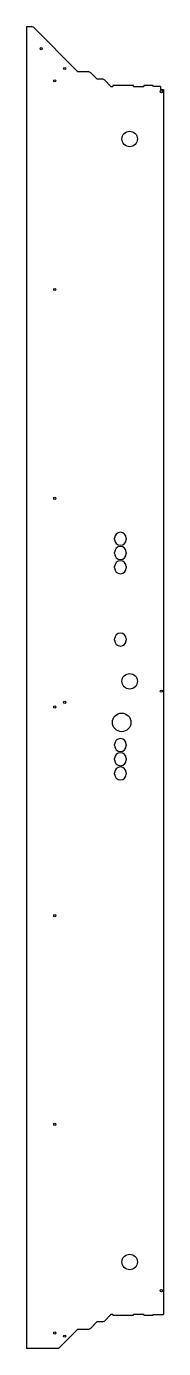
# Model space of a CAD drawing. Header units: millimetres. Extents: x -16 to 206, y -961 to 1177.
import ezdxf

# ---------------------------------------------------------------- set-up
doc = ezdxf.new("R2010")
doc.units = ezdxf.units.MM

msp = doc.modelspace()

# ---------------------------------------------------------------- linework, layer by layer
at = {"color": 7, "linetype": 'Continuous', "lineweight": 25}
for p, q in [((-15.9, 1177), (-15.9, -961)), ((-15.9, 1177), (-7.9, 1177)), ((-4, 1175), (-7.9, 1177)), ((-4, 1175), (67, 1104)), ((67, 1104), (84.3, 1104)), ((88.2, 1102), (84.3, 1104)), ((88.2, 1102), (98.2, 1092)), ((98.2, 1092), (107, 1092)), ((110.9, 1090), (107, 1092)), ((110.9, 1090), (120.9, 1080)), ((120.9, 1080), (123.7, 1080)), ((123.7, 1081.2), (123.7, 1080)), ((157.2, 1081.2), (123.7, 1081.2)), ((157.2, 1080), (157.2, 1081.2)), ((157.2, 1080), (174.2, 1080)), ((174.2, 1081.2), (174.2, 1080)), ((189.2, 1081.2), (174.2, 1081.2)), ((189.2, 1080), (189.2, 1081.2)), ((201, 1080), (189.2, 1080)), ((201, 1080), (201, 1075)), ((201, 1075), (206, 1075)), ((206, 1075), (206, -906)), ((126.7, 347.4), (126.7, 349.4)), ((145.7, 349.4), (145.7, 347.4)), ((126.7, 324.4), (126.7, 326.4)), ((145.7, 326.4), (145.7, 324.4)), ((126.7, 301.4), (126.7, 303.4)), ((145.7, 303.4), (145.7, 301.4)), ((126.7, 184.4), (126.7, 186.4)), ((145.7, 186.4), (145.7, 184.4)), ((126.7, 13.9), (126.7, 15.9)), ((145.7, 15.9), (145.7, 13.9)), ((126.7, -9.1), (126.7, -7)), ((145.7, -7), (145.7, -9.1)), ((126.7, -32), (126.7, -30.1)), ((145.7, -30.1), (145.7, -32)), ((98.2, -918), (88.2, -928)), ((107, -918), (98.2, -918)), ((107, -918), (110.9, -916)), ((120.9, -906), (110.9, -916)), ((123.7, -906), (120.9, -906)), ((123.7, -906), (123.7, -907.2)), ((123.7, -907.2), (157.2, -907.2)), ((174.2, -906), (157.2, -906)), ((157.2, -907.2), (157.2, -906)), ((174.2, -906), (174.2, -907.2)), ((174.2, -907.2), (189.2, -907.2)), ((189.2, -906), (206, -906)), ((189.2, -907.2), (189.2, -906)), ((67, -930), (36, -961)), ((84.3, -930), (67, -930)), ((84.3, -930), (88.2, -928)), ((36, -961), (-15.9, -961))]:
    msp.add_line(p, q, dxfattribs=at)
for centre, radius in [((8, 1141), 1.8), ((30, 1089), 1.8), ((46, 1109), 1.8), ((202.5, 1071.5), 1.8), ((151.2, 995), 12.5), ((30, 751.5), 1.8), ((30, 413.9), 1.8), ((151.2, 118), 12.5), ((46, 84), 1.8), ((202.5, 102), 1.8), ((30, 76.5), 1.8), ((138.2, 51.5), 15), ((30, -261.1), 1.8), ((30, -598.5), 1.8), ((151.2, -821), 12.5), ((202.5, -867.5), 1.8), ((30, -936), 1.8), ((46, -941), 1.8)]:
    msp.add_circle(centre, radius, dxfattribs=at)
for centre, start, end in [((136.2, 349.4), 0, 180), ((136.2, 347.4), 180, 0), ((136.2, 326.4), 0, 180), ((136.2, 324.4), 180, 0), ((136.2, 303.4), 0, 180), ((136.2, 301.4), 180, 0), ((136.2, 186.4), 0, 180), ((136.2, 184.4), 180, 0), ((136.2, 15.9), 0, 180), ((136.2, 13.9), 180, 0), ((136.2, -7), 0, 180), ((136.2, -9.1), 180, 0), ((136.2, -30.1), 0, 180), ((136.2, -32), 180, 360)]:
    msp.add_arc(centre, 9.5, start, end, dxfattribs=at)

doc.saveas('drawing.dxf')
